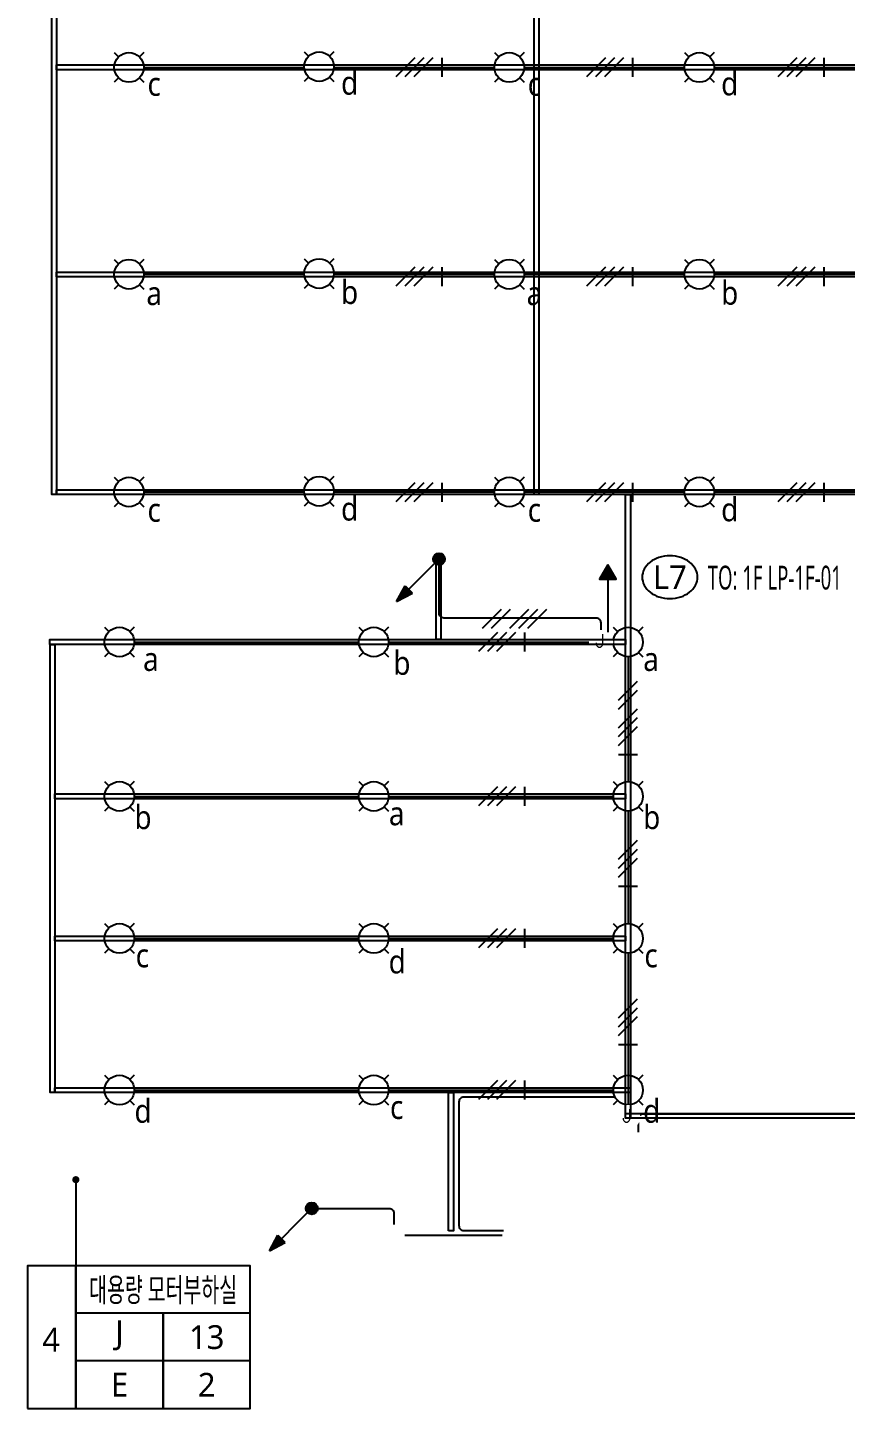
# Model space of a CAD drawing. Header units: millimetres. Extents: x -168200 to 504600, y -244718 to -125918.
# Drawn here: x 210142 to 227347, y -206345 to -177295 of the extents above; entities that cross this region are included whole.
import ezdxf
from ezdxf.enums import TextEntityAlignment as Align

# ---------------------------------------------------------------- set-up
doc = ezdxf.new("R2010")
doc.units = ezdxf.units.MM
doc.set_wipeout_variables(frame=1)
for name, color, linetype in [('elec-box', 6, 'Continuous'), ('RACEWAY-전등', 6, 'Continuous'), ('S', 4, 'Continuous'), ('SYM', 3, 'Continuous'), ('TEXT', 7, 'Continuous'), ('TIT', 2, 'Continuous')]:
    doc.layers.add(name, color=color, linetype=linetype)
doc.styles.add('$0$스타일1', font='malgun.ttf')
doc.styles.add('arch', font='malgun.ttf')
doc.styles.add('GHS', font='malgun.ttf')
doc.styles.add('ROMANS', font='romans.shx', dxfattribs={"height": 2.5})
doc.dimstyles.new('DIM-QD 1', dxfattribs={"dimtxt": 3, "dimasz": 1.5, "dimexe": 1, "dimexo": 0, "dimgap": 1, "dimtad": 1, "dimdec": 3, "dimdsep": 46, "dimlunit": 6, "dimtxsty": '$0$스타일1', "dimblk1": 'ARCHTICK', "dimblk2": 'ARCHTICK', "dimsah": 1, "dimcen": 0, "dimclrd": 256, "dimclre": 256, "dimclrt": 3, "dimazin": 2, "dimtfac": 1, "dimtdec": 3, "dimtix": 1, "dimtmove": 2, "dimatfit": 3, "dimldrblk": 'ARCHTICK', "dimfxl": 1, "dimtolj": 1, "dimtzin": 0, "dimarcsym": 0})

# ---------------------------------------------------------------- blocks, each defined once
blk = doc.blocks.new('_ARCHTICK')
at = {"color": 0, "linetype": 'ByBlock', "const_width": 0.15}
blk.add_lwpolyline([(-0.5, -0.5), (0.5, 0.5)], dxfattribs=at)
blk = doc.blocks.new('E10')
blk.add_wipeout([(-63, 194), (-120, 165), (-165, 120), (-194, 63), (-204, 0), (-194, -63), (-165, -120), (-120, -165), (-63, -194), (0, -204), (63, -194), (120, -165), (165, -120), (194, -63), (204, 0), (194, 63), (165, 120), (120, 165), (63, 194), (0, 204)])
blk = doc.blocks.new('투광등')
at = {"layer": 'S'}
for p, q in [((297449, -300004, 660), (297571, -300125, 660)), ((298278, -300004), (298157, -300125)), ((297571, -300711), (297449, -300832)), ((298157, -300711, 660), (298278, -300832, 660))]:
    blk.add_line(p, q, dxfattribs=at)
blk.add_circle((297864, -300418), 414, dxfattribs=at)
blk = doc.blocks.new('A5')
at = {"layer": 'SYM'}
blk.add_lwpolyline([(0, 0), (0.83, 1.44), (-0.83, 1.44)], close=True, dxfattribs=at)
at = {"color": 6}
blk.add_wipeout([(-0.83, 1.44), (0.83, 1.44), (0, 0)], dxfattribs=at).dxf.layer = 'SYM'
at = {"layer": 'SYM'}
h = blk.add_hatch(color=6, dxfattribs=at)
h.dxf.hatch_style = 1
h.paths.add_polyline_path([(-0.83, 1.44), (0, 0), (0.83, 1.44)])
blk = doc.blocks.new('A$C07382CB1')
at = {"layer": 'SYM'}
blk.add_hatch(color=5, dxfattribs=at).paths.add_polyline_path([(393, 501), (447, 447), (501, 393), (624, 624)])
h = blk.add_hatch(color=5, dxfattribs=at)
edge = h.paths.add_edge_path()
edge.add_ellipse((0, 0), major_axis=(61.9, 61.9), ratio=1, start_angle=45, end_angle=225, ccw=False)
edge.add_ellipse((0, 0), major_axis=(61.9, 61.9), ratio=1, start_angle=225, end_angle=405, ccw=False)
for p, q in [((62, 62), (624, 624)), ((624, 624), (393, 501)), ((624, 624), (501, 393)), ((393, 501), (447, 447)), ((501, 393), (447, 447))]:
    blk.add_line(p, q, dxfattribs=at)
blk.add_circle((0, 0), 87.5, dxfattribs=at)
blk = doc.blocks.new('D8')
at = {"layer": 'SYM', "xscale": 0.00742857142770663, "yscale": 0.00742857142770663, "zscale": 0.00742857142770663}
blk.add_blockref('A$C07382CB1', (0, 0), dxfattribs=at)
blk = doc.blocks.new('E18')
blk.add_wipeout([(0, -1.5), (0.57, -1.39), (1.06, -1.06), (1.39, -0.57), (1.5, 0), (1.39, 0.57), (1.06, 1.06), (0.57, 1.39), (0, 1.5), (-0.57, 1.39), (-1.06, 1.06), (-1.39, 0.57), (-1.5, 0), (-1.39, -0.57), (-1.06, -1.06), (-0.57, -1.39)]).dxf.layer = 'SYM'
at = {"layer": 'SYM', "style": 'ROMANS'}
blk.add_text('J', height=1.65, dxfattribs=at).set_placement((-0.69, -0.67))

msp = doc.modelspace()

# ---------------------------------------------------------------- linework, layer by layer
at = {"layer": 'RACEWAY-전등'}
for points in [[(220900, -160529.5), (220900, -187117.9), (220800, -187117.9), (220800, -160529.5)], [(210752.7, -172242.9), (210752.7, -187117.9), (210652.7, -187117.9), (210652.7, -172242.9)], [(235252.7, -178179.8), (210752.7, -178179.8), (210752.7, -178079.8), (235252.7, -178079.8)], [(235435.8, -182538.5), (210752.7, -182538.5), (210752.7, -182438.5), (235435.8, -182438.5)], [(235435.8, -187117.9), (210752.7, -187117.9), (210752.7, -187017.9), (235435.8, -187017.9)], [(218839.1, -188517.5), (218839.1, -190171.5), (218739.1, -190171.5), (218739.1, -188517.5)], [(210715.8, -190271.5), (210715.8, -199697.9), (210615.8, -199697.9), (210615.8, -190271.5)], [(222724.4, -193518.4), (210715.8, -193518.4), (210715.8, -193418.4), (222724.4, -193418.4)], [(222724.4, -196506.6), (210715.8, -196506.6), (210715.8, -196406.6), (222724.4, -196406.6)], [(222824.4, -199697.9), (210715.8, -199697.9), (210715.8, -199597.9), (222824.4, -199597.9)], [(219000, -202610.1), (219000, -199697.9), (219100, -199697.9), (219100, -202610.1)]]:
    msp.add_lwpolyline(points, close=True, dxfattribs=at)
at = {"layer": 'S'}
for points in [[(212586.8, -178131.4), (215963.6, -178131.4)], [(216586.4, -178131.4), (219963.2, -178131.4)], [(220586.8, -178131.4), (223963.2, -178131.4)], [(224586.8, -178131.4), (227963.2, -178131.4)], [(212586.8, -182484.9), (215963.6, -182484.9)], [(216586.4, -182484.9), (219963.2, -182484.9)], [(220586.8, -182484.9), (223963.2, -182484.9)], [(224586.8, -182484.9), (227963.2, -182484.9)], [(212586.8, -187065), (215963.6, -187065)], [(216586.4, -187065), (219963.2, -187065)], [(220586.8, -187065), (223963.2, -187065)], [(224586.8, -187065), (227963.2, -187065)], [(212385.9, -190221.4), (217113.4, -190221.4)], [(217737, -190221.4), (222464.6, -190221.4)], [(222776.4, -190533.2), (222776.4, -193156.5)], [(212385.9, -193468.3), (217113.4, -193468.3)], [(217737, -193468.3), (222464.6, -193468.3)], [(222776.4, -193780.1), (222776.4, -196141.1)], [(212385.9, -196456.6), (217113.4, -196456.6)], [(217737, -196456.6), (222464.6, -196456.6)], [(222776.4, -196764.7), (222776.4, -200443.4)], [(212385.9, -199647.9), (217113.4, -199647.9)], [(217737, -199647.9), (222464.6, -199647.9)]]:
    msp.add_lwpolyline(points, dxfattribs=at)
msp.add_lwpolyline([(222996.8, -200534.8), (222996.8, -200246.4, -0.4142136), (223096.8, -200146.4), (227819.8, -200146.4)], format="xyb", dxfattribs=at)
at = {"layer": 'SYM', "color": 6}
msp.add_lwpolyline([(223071.9, -188857.5, 0.123596), (223113.6, -189023.5, 0.105594), (223242.4, -189175.7, 0.0872703), (223425.1, -189271.8, 0.0776282), (223654, -189307.5, 0.0776282), (223882.9, -189271.8, 0.0872703), (224065.6, -189175.7, 0.105594), (224194.5, -189023.5, 0.123596), (224236.1, -188857.5, 0.123596), (224194.5, -188691.6, 0.105594), (224065.6, -188539.3, 0.0872703), (223882.9, -188443.3, 0.0776282), (223654, -188407.5, 0.0776282), (223425.1, -188443.3, 0.0872703), (223242.4, -188539.3, 0.105594), (223113.6, -188691.6, 0.123596)], format="xyb", close=True, dxfattribs=at)
at = {"layer": 'TIT', "color": 6}
for p, q in [((218291.2, -177931.4), (217891.2, -178331.4)), ((218479.7, -177931.4), (218079.7, -178331.4)), ((218668.3, -177931.4), (218268.3, -178331.4)), ((218856.8, -177931.4), (218856.8, -178331.4)), ((222301.1, -177931.4), (221901.1, -178331.4)), ((222489.7, -177931.4), (222089.7, -178331.4)), ((222678.3, -177931.4), (222278.3, -178331.4)), ((222866.8, -177931.4), (222866.8, -178331.4)), ((226327.2, -177931.4), (225927.2, -178331.4)), ((226515.7, -177931.4), (226115.7, -178331.4)), ((226704.3, -177931.4), (226304.3, -178331.4)), ((226892.9, -177931.4), (226892.9, -178331.4)), ((218291.2, -182336.7), (217891.2, -182736.7)), ((218479.7, -182336.7), (218079.7, -182736.7)), ((218668.3, -182336.7), (218268.3, -182736.7)), ((218856.8, -182336.7), (218856.8, -182736.7)), ((222301.1, -182336.7), (221901.1, -182736.7)), ((222489.7, -182336.7), (222089.7, -182736.7)), ((222678.3, -182336.7), (222278.3, -182736.7)), ((222866.8, -182336.7), (222866.8, -182736.7)), ((226327.2, -182336.7), (225927.2, -182736.7)), ((226515.7, -182336.7), (226115.7, -182736.7)), ((226704.3, -182336.7), (226304.3, -182736.7)), ((226892.9, -182336.7), (226892.9, -182736.7)), ((218291.2, -186869.5), (217891.2, -187269.5)), ((218479.7, -186869.5), (218079.7, -187269.5)), ((218668.3, -186869.5), (218268.3, -187269.5)), ((218856.8, -186869.5), (218856.8, -187269.5)), ((222301.1, -186869.5), (221901.1, -187269.5)), ((222489.7, -186869.5), (222089.7, -187269.5)), ((222678.3, -186869.5), (222278.3, -187269.5)), ((222866.8, -186869.5), (222866.8, -187269.5)), ((226327.2, -186869.5), (225927.2, -187269.5)), ((226515.7, -186869.5), (226115.7, -187269.5)), ((226704.3, -186869.5), (226304.3, -187269.5)), ((226892.9, -186869.5), (226892.9, -187269.5)), ((220103.1, -189538.6), (219703.1, -189938.6)), ((220291.7, -189538.6), (219891.7, -189938.6)), ((220680.3, -189538.6), (220280.3, -189938.6)), ((220868.9, -189538.6), (220468.9, -189938.6)), ((221057.5, -189538.6), (220657.5, -189938.6)), ((220031.2, -190021.4), (219631.2, -190421.4)), ((220219.7, -190021.4), (219819.7, -190421.4)), ((220408.3, -190021.4), (220008.3, -190421.4)), ((220596.8, -190021.4), (220596.8, -190421.4)), ((222576.4, -191446.6), (222976.4, -191046.6)), ((222576.4, -191635.2), (222976.4, -191235.2)), ((222576.4, -192023.8), (222976.4, -191623.8)), ((222576.4, -192212.4), (222976.4, -191812.4)), ((222576.4, -192401), (222976.4, -192001)), ((222576.4, -192589.5), (222976.4, -192589.5)), ((220031.2, -193268.3), (219631.2, -193668.3)), ((220219.7, -193268.3), (219819.7, -193668.3)), ((220408.3, -193268.3), (220008.3, -193668.3)), ((220596.8, -193268.3), (220596.8, -193668.3)), ((222576.4, -194791.9), (222976.4, -194391.9)), ((222576.4, -194980.5), (222976.4, -194580.5)), ((222576.4, -195169), (222976.4, -194769)), ((222576.4, -195357.6), (222976.4, -195357.6)), ((220031.2, -196256.6), (219631.2, -196656.6)), ((220219.7, -196256.6), (219819.7, -196656.6)), ((220408.3, -196256.6), (220008.3, -196656.6)), ((220596.8, -196256.6), (220596.8, -196656.6)), ((222576.4, -198125.7), (222976.4, -197725.7)), ((222576.4, -198314.3), (222976.4, -197914.3)), ((222576.4, -198502.8), (222976.4, -198102.8)), ((222576.4, -198691.4), (222976.4, -198691.4)), ((220031.2, -199447.9), (219631.2, -199847.9)), ((220219.7, -199447.9), (219819.7, -199847.9)), ((220408.3, -199447.9), (220008.3, -199847.9)), ((220596.8, -199447.9), (220596.8, -199847.9))]:
    msp.add_line(p, q, dxfattribs=at)

# ---------------------------------------------------------------- block references
at = {"layer": 'S'}
for name, p, xscale, yscale, zscale, rotation in [('D8', (218798, -188476.3), 192.3077051587188, 192.3077051587188, 192.3077051587188, 180), ('A5', (222347.6, -188597.2), 210.0000233311651, 210.0000233311651, 210.0000233311651, 179.9999999999997), ('D8', (216120, -202138), 192.3077051587188, 192.3077051587188, 192.3077051587188, 179.9999999999999)]:
    msp.add_blockref(name, p, dxfattribs=dict(at, xscale=xscale, yscale=yscale, zscale=zscale, rotation=rotation))
at = {"layer": 'SYM', "xscale": 0.7524114055889802, "yscale": 0.7524114055889802, "zscale": 0.7524114055889802}
for p in [(-11841.1, 47906.5), (-7841.1, 47921.4), (-3841.1, 47906.5), (158.9, 47906.5), (-11841.1, 43553), (-7841.1, 43567.8), (-3841.1, 43553), (158.9, 43553), (-11841.1, 38972.9), (-7841.1, 38987.8), (-3841.1, 38972.9), (158.9, 38972.9), (-12042, 35816.5), (-6690.9, 35816.5), (-1339.7, 35816.5), (-12042, 32569.6), (-6690.9, 32569.6), (-1339.7, 32569.6), (-12042, 29581.3), (-6690.9, 29581.3), (-1339.7, 29581.3), (-12042, 26390), (-6690.9, 26390), (-1339.7, 26390)]:
    msp.add_blockref('투광등', p, dxfattribs=at)
at = {"layer": 'SYM', "xscale": 1.102040816326531, "yscale": 1.102040816326531, "zscale": 1.102040816326531, "rotation": 270}
for p in [(217850, -202702.7), (220350, -202702.7)]:
    msp.add_blockref('E10', p, dxfattribs=at)

# ---------------------------------------------------------------- texts
at = {"layer": 'elec-box', "color": 3, "style": 'GHS'}
msp.add_text('4', height=500, dxfattribs=at).set_placement((210637.4, -204897.4), align=Align.MIDDLE)
at = {"layer": 'SYM', "style": 'GHS'}
msp.add_text('L7', height=500, dxfattribs=at).set_placement((223654, -188857.5), align=Align.MIDDLE)
at = {"layer": 'SYM', "style": 'GHS', "width": 0.6}
msp.add_text('TO: 1F LP-1F-01', height=500, dxfattribs=at).set_placement((225861.4, -188866.7), align=Align.MIDDLE_CENTER)
at = {"layer": 'TEXT', "style": 'arch', "width": 0.9}
for s, p in [('c', (212804.6, -178483.7)), ('d', (216917.2, -178443.5)), ('c', (220804.6, -178483.7)), ('d', (224913.6, -178458.3)), ('b', (216917.2, -182847)), ('b', (224913.6, -182861.9)), ('a', (212804.6, -182887.3)), ('a', (220804.6, -182887.3)), ('c', (212804.6, -187444.5)), ('d', (216917.2, -187404.2)), ('c', (220804.6, -187444.5)), ('d', (224913.6, -187419.1)), ('a', (212735.8, -190583.4)), ('b', (218017.4, -190648.3)), ('a', (223258.1, -190583.4)), ('b', (212570.6, -193894.8)), ('a', (217907, -193830.2)), ('b', (223272.9, -193894.8)), ('d', (217917.9, -196931.9)), ('c', (212555.9, -196818.6)), ('c', (223258.1, -196818.6)), ('d', (212570.6, -200074.4)), ('d', (223272.9, -200074.4)), ('c', (217907, -200009.8))]:
    msp.add_text(s, height=500, dxfattribs=at).set_placement(p, align=Align.MIDDLE)

# ---------------------------------------------------------------- leaders
at = {"layer": 'elec-box'}
msp.add_leader([(211157.4, -201533.2), (211157.4, -203312.3), (211157.4, -203344.8)], dimstyle='DIM-QD 1', override={"dimscale": 100, "dimasz": 1.5, "dimtad": 0, "dimclrd": 6, "dimldrblk": 'DOT'}, dxfattribs=at)

# ---------------------------------------------------------------- next in the draw order: linework, layer by layer
at = {"layer": 'S'}
msp.add_line((218075, -202702.7), (220125, -202702.7), dxfattribs=at)
msp.add_lwpolyline([(216241.5, -202138), (217750, -202138, -0.4142136), (217850, -202238), (217850, -202477.7)], format="xyb", dxfattribs=at)

# ---------------------------------------------------------------- next in the draw order: block references
at = {"layer": 'SYM', "xscale": 171.4285714273867, "yscale": 171.4285714273867, "zscale": 171.4285714273867}
for p in [(222207.4, -190221.4), (222776.4, -200216.8)]:
    msp.add_blockref('E18', p, dxfattribs=at)

# ---------------------------------------------------------------- next in the draw order: wipeouts: each hides what was drawn before it
at = {"color": 6}
msp.add_wipeout([(211157.4, -203344.8), (214827.6, -203344.8), (214827.6, -204344.8), (211157.4, -204344.8)], dxfattribs=at).dxf.layer = 'elec-box'

# ---------------------------------------------------------------- next in the draw order: linework, layer by layer
at = {"layer": 'elec-box', "color": 6}
msp.add_lwpolyline([(211157.4, -204344.8), (214827.6, -204344.8), (214827.6, -203344.8), (211157.4, -203344.8)], close=True, dxfattribs=at)
at = {"layer": 'RACEWAY-전등'}
for points in [[(222824.4, -187117.9), (222824.4, -200240.6), (222724.4, -200240.6), (222724.4, -187117.9)], [(222724.4, -190271.5), (210610.8, -190271.5), (210610.8, -190171.5), (222724.4, -190171.5)], [(240049.9, -200240.6), (222724.4, -200240.6), (222724.4, -200140.6), (240049.9, -200140.6)]]:
    msp.add_lwpolyline(points, close=True, dxfattribs=at)
at = {"layer": 'S'}
msp.add_line((222347.6, -188597.2), (222347.6, -190011.7), dxfattribs=at)
for points in [[(222207.4, -189964.3), (222207.4, -189816.2, 0.4142136), (222107.4, -189716.2), (218898, -189716.2, -0.4142136), (218798, -189616.2), (218798, -188601.3)], [(222502.2, -199796.2), (219317.2, -199796.2, 0.4142136), (219217.2, -199896.2), (219217.2, -202501.8, 0.4142136), (219317.2, -202601.8), (220152, -202601.8)]]:
    msp.add_lwpolyline(points, format="xyb", dxfattribs=at)

# ---------------------------------------------------------------- next in the draw order: texts
at = {"layer": 'elec-box', "color": 3, "style": 'GHS', "width": 0.6}
msp.add_text('대용량 모터부하실', height=500, dxfattribs=at).set_placement((212992.5, -203844.8), align=Align.MIDDLE)

# ---------------------------------------------------------------- next in the draw order: wipeouts: each hides what was drawn before it
at = {"color": 6}
msp.add_wipeout([(211157.4, -204344.8), (212992.5, -204344.8), (212992.5, -205344.8), (211157.4, -205344.8)], dxfattribs=at).dxf.layer = 'elec-box'

# ---------------------------------------------------------------- next in the draw order: linework, layer by layer
at = {"layer": 'elec-box', "color": 6}
msp.add_lwpolyline([(211157.4, -205344.8), (212992.5, -205344.8), (212992.5, -204344.8), (211157.4, -204344.8)], close=True, dxfattribs=at)

# ---------------------------------------------------------------- next in the draw order: texts
at = {"layer": 'elec-box', "color": 3, "style": 'GHS'}
msp.add_text('J', height=500, dxfattribs=at).set_placement((212074.9, -204808.8), align=Align.MIDDLE)

# ---------------------------------------------------------------- next in the draw order: wipeouts: each hides what was drawn before it
at = {"color": 6}
msp.add_wipeout([(212992.5, -204344.8), (214827.6, -204344.8), (214827.6, -205344.8), (212992.5, -205344.8)], dxfattribs=at).dxf.layer = 'elec-box'

# ---------------------------------------------------------------- next in the draw order: linework, layer by layer
at = {"layer": 'elec-box', "color": 6}
msp.add_lwpolyline([(212992.5, -205344.8), (214827.6, -205344.8), (214827.6, -204344.8), (212992.5, -204344.8)], close=True, dxfattribs=at)

# ---------------------------------------------------------------- next in the draw order: texts
at = {"layer": 'elec-box', "color": 3, "style": 'GHS'}
msp.add_text('13', height=500, dxfattribs=at).set_placement((213910, -204844.8), align=Align.MIDDLE)

# ---------------------------------------------------------------- next in the draw order: wipeouts: each hides what was drawn before it
at = {"color": 6}
msp.add_wipeout([(211157.4, -205344.8), (212992.5, -205344.8), (212992.5, -206344.8), (211157.4, -206344.8)], dxfattribs=at).dxf.layer = 'elec-box'

# ---------------------------------------------------------------- next in the draw order: linework, layer by layer
at = {"layer": 'elec-box', "color": 6}
for points in [[(210142.3, -206344.8), (211157.4, -206344.8), (211157.4, -203344.8), (210142.3, -203344.8)], [(211157.4, -206344.8), (212992.5, -206344.8), (212992.5, -205344.8), (211157.4, -205344.8)]]:
    msp.add_lwpolyline(points, close=True, dxfattribs=at)

# ---------------------------------------------------------------- next in the draw order: texts
at = {"layer": 'elec-box', "color": 3, "style": 'GHS'}
msp.add_text('E', height=500, dxfattribs=at).set_placement((212074.9, -205844.8), align=Align.MIDDLE)

# ---------------------------------------------------------------- next in the draw order: wipeouts: each hides what was drawn before it
at = {"color": 6}
msp.add_wipeout([(212992.5, -205344.8), (214827.6, -205344.8), (214827.6, -206344.8), (212992.5, -206344.8)], dxfattribs=at).dxf.layer = 'elec-box'

# ---------------------------------------------------------------- next in the draw order: linework, layer by layer
at = {"layer": 'elec-box', "color": 6}
msp.add_lwpolyline([(212992.5, -206344.8), (214827.6, -206344.8), (214827.6, -205344.8), (212992.5, -205344.8)], close=True, dxfattribs=at)

# ---------------------------------------------------------------- next in the draw order: texts
at = {"layer": 'elec-box', "color": 3, "style": 'GHS'}
msp.add_text('2', height=500, dxfattribs=at).set_placement((213910, -205844.8), align=Align.MIDDLE)

doc.saveas('drawing.dxf')
